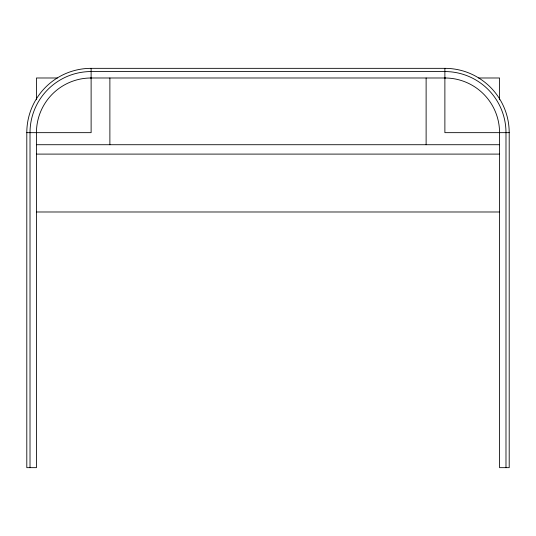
<?xml version="1.0" encoding="UTF-8"?>
<svg xmlns="http://www.w3.org/2000/svg" width="536" height="536" viewBox="0 0 536 536"><rect width="100%" height="100%" fill="white"/><g stroke="black" fill="none" stroke-linecap="round" stroke-linejoin="round"><path stroke-width="0.8" d="M91.12 77.988A54.672 54.672 0 0 0 36.448 132.66L36.448 467.66L26.8 467.66L26.8 132.66A64.32 64.32 0 0 1 91.12 68.34L444.88 68.34A64.32 64.32 0 0 1 509.2 132.66L509.2 467.66L499.552 467.66L499.552 132.66A54.672 54.672 0 0 0 444.88 77.988M57.386 77.988L36.448 77.988L36.448 99.763M90.684 77.988L445.315 77.988M478.615 77.988L499.552 77.988L499.552 99.763M26.8 132.66L91.12 132.66L91.12 68.34M509.2 132.66L444.88 132.66L444.88 68.34M36.448 144.72L499.552 144.72M36.448 154.1L499.552 154.1M36.448 211.988L499.552 211.988M505.984 467.66L505.984 132.66A61.104 61.104 0 0 0 444.88 71.556L91.12 71.556A61.104 61.104 0 0 0 30.016 132.66L30.016 467.66M426.12 77.988L426.12 144.72M109.88 77.988L109.88 144.72"/></g></svg>
